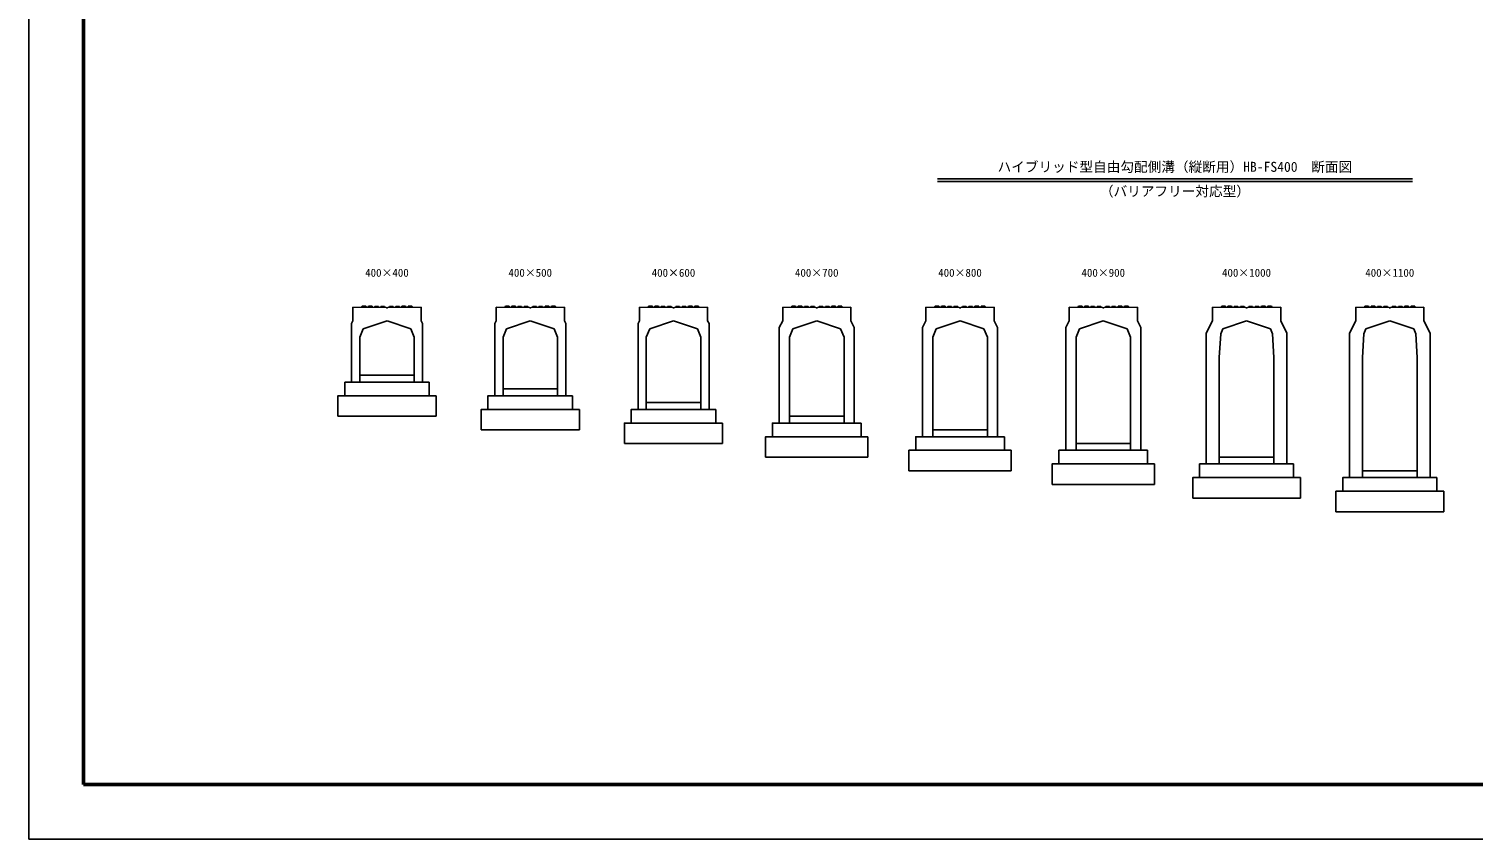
# Model space of a CAD drawing. Units: millimetres, scale not verified. Extents: x -16800 to 16800, y -5940 to 5940.
# Drawn here: x -16800 to -6215, y -5940 to 0 of the extents above; entities that cross this region are included whole.
import ezdxf
from ezdxf.enums import TextEntityAlignment as Align

# ---------------------------------------------------------------- set-up
doc = ezdxf.new("R2010")
doc.units = ezdxf.units.MM
doc.header["$LTSCALE"] = 20
for name, color, linetype, lineweight in [('0-1_Defpoints', 5, 'Continuous', 25), ('0-2_HATCH', 6, 'Continuous', 25), ('0-5_OUTLINE', 3, 'Continuous', 25), ('0-6_TXT', 7, 'Continuous', 25), ('0-7_WAKU', 3, 'Continuous', 25)]:
    doc.layers.add(name, color=color, linetype=linetype, lineweight=lineweight)
doc.styles.add('ＭＳ ゴシック', font='')
doc.styles.get('ＭＳ ゴシック').set_extended_font_data('MS Gothic')

msp = doc.modelspace()

# ---------------------------------------------------------------- linework, layer by layer
at = {"layer": '0-1_Defpoints'}
msp.add_lwpolyline([(-16800, -5940), (0, -5940), (0, 5940), (-16800, 5940)], close=True, dxfattribs=at)
at = {"layer": '0-2_HATCH'}
for p, q in [((-14359, -2039.8), (-14357.45, -2033.32)), ((-14330.45, -2033.59), (-14357.45, -2033.32)), ((-14329, -2040.1), (-14330.45, -2033.59)), ((-14313, -2040.26), (-14311.45, -2033.78)), ((-14284.45, -2034.05), (-14311.45, -2033.78)), ((-14283, -2040.56), (-14284.45, -2034.05)), ((-14267, -2040.72), (-14265.45, -2034.24)), ((-14238.45, -2034.51), (-14265.45, -2034.24)), ((-14237, -2041.02), (-14238.45, -2034.51)), ((-14221, -2041.18), (-14219.45, -2034.7)), ((-14192.45, -2034.97), (-14219.45, -2034.7)), ((-14191, -2041.48), (-14192.45, -2034.97)), ((-14159, -2041.48), (-14157.55, -2034.97)), ((-14157.55, -2034.97), (-14130.55, -2034.7)), ((-14129, -2041.18), (-14130.55, -2034.7)), ((-14113, -2041.02), (-14111.55, -2034.51)), ((-14111.55, -2034.51), (-14084.55, -2034.24)), ((-14083, -2040.72), (-14084.55, -2034.24)), ((-14067, -2040.56), (-14065.55, -2034.05)), ((-14065.55, -2034.05), (-14038.55, -2033.78)), ((-14037, -2040.26), (-14038.55, -2033.78)), ((-14021, -2040.1), (-14019.55, -2033.59)), ((-14019.55, -2033.59), (-13992.55, -2033.32)), ((-13991, -2039.8), (-13992.55, -2033.32)), ((-13309, -2039.8), (-13307.45, -2033.32)), ((-13280.45, -2033.59), (-13307.45, -2033.32)), ((-13279, -2040.1), (-13280.45, -2033.59)), ((-13263, -2040.26), (-13261.45, -2033.78)), ((-13234.45, -2034.05), (-13261.45, -2033.78)), ((-13233, -2040.56), (-13234.45, -2034.05)), ((-13217, -2040.72), (-13215.45, -2034.24)), ((-13188.45, -2034.51), (-13215.45, -2034.24)), ((-13187, -2041.02), (-13188.45, -2034.51)), ((-13171, -2041.18), (-13169.45, -2034.7)), ((-13142.45, -2034.97), (-13169.45, -2034.7)), ((-13141, -2041.48), (-13142.45, -2034.97)), ((-13109, -2041.48), (-13107.55, -2034.97)), ((-13107.55, -2034.97), (-13080.55, -2034.7)), ((-13079, -2041.18), (-13080.55, -2034.7)), ((-13063, -2041.02), (-13061.55, -2034.51)), ((-13061.55, -2034.51), (-13034.55, -2034.24)), ((-13033, -2040.72), (-13034.55, -2034.24)), ((-13017, -2040.56), (-13015.55, -2034.05)), ((-13015.55, -2034.05), (-12988.55, -2033.78)), ((-12987, -2040.26), (-12988.55, -2033.78)), ((-12971, -2040.1), (-12969.55, -2033.59)), ((-12969.55, -2033.59), (-12942.55, -2033.32)), ((-12941, -2039.8), (-12942.55, -2033.32)), ((-12259, -2039.8), (-12257.45, -2033.32)), ((-12230.45, -2033.59), (-12257.45, -2033.32)), ((-12229, -2040.1), (-12230.45, -2033.59)), ((-12213, -2040.26), (-12211.45, -2033.78)), ((-12184.45, -2034.05), (-12211.45, -2033.78)), ((-12183, -2040.56), (-12184.45, -2034.05)), ((-12167, -2040.72), (-12165.45, -2034.24)), ((-12138.45, -2034.51), (-12165.45, -2034.24)), ((-12137, -2041.02), (-12138.45, -2034.51)), ((-12121, -2041.18), (-12119.45, -2034.7)), ((-12092.45, -2034.97), (-12119.45, -2034.7)), ((-12091, -2041.48), (-12092.45, -2034.97)), ((-12059, -2041.48), (-12057.55, -2034.97)), ((-12057.55, -2034.97), (-12030.55, -2034.7)), ((-12029, -2041.18), (-12030.55, -2034.7)), ((-12013, -2041.02), (-12011.55, -2034.51)), ((-12011.55, -2034.51), (-11984.55, -2034.24)), ((-11983, -2040.72), (-11984.55, -2034.24)), ((-11967, -2040.56), (-11965.55, -2034.05)), ((-11965.55, -2034.05), (-11938.55, -2033.78)), ((-11937, -2040.26), (-11938.55, -2033.78)), ((-11921, -2040.1), (-11919.55, -2033.59)), ((-11919.55, -2033.59), (-11892.55, -2033.32)), ((-11891, -2039.8), (-11892.55, -2033.32)), ((-11209, -2039.8), (-11207.45, -2033.32)), ((-11180.45, -2033.59), (-11207.45, -2033.32)), ((-11179, -2040.1), (-11180.45, -2033.59)), ((-11163, -2040.26), (-11161.45, -2033.78)), ((-11134.45, -2034.05), (-11161.45, -2033.78)), ((-11133, -2040.56), (-11134.45, -2034.05)), ((-11117, -2040.72), (-11115.45, -2034.24)), ((-11088.45, -2034.51), (-11115.45, -2034.24)), ((-11087, -2041.02), (-11088.45, -2034.51)), ((-11071, -2041.18), (-11069.45, -2034.7)), ((-11042.45, -2034.97), (-11069.45, -2034.7)), ((-11041, -2041.48), (-11042.45, -2034.97)), ((-11009, -2041.48), (-11007.55, -2034.97)), ((-11007.55, -2034.97), (-10980.55, -2034.7)), ((-10979, -2041.18), (-10980.55, -2034.7)), ((-10963, -2041.02), (-10961.55, -2034.51)), ((-10961.55, -2034.51), (-10934.55, -2034.24)), ((-10933, -2040.72), (-10934.55, -2034.24)), ((-10917, -2040.56), (-10915.55, -2034.05)), ((-10915.55, -2034.05), (-10888.55, -2033.78)), ((-10887, -2040.26), (-10888.55, -2033.78)), ((-10871, -2040.1), (-10869.55, -2033.59)), ((-10869.55, -2033.59), (-10842.55, -2033.32)), ((-10841, -2039.8), (-10842.55, -2033.32)), ((-10159, -2039.8), (-10157.45, -2033.32)), ((-10130.45, -2033.59), (-10157.45, -2033.32)), ((-10129, -2040.1), (-10130.45, -2033.59)), ((-10113, -2040.26), (-10111.45, -2033.78)), ((-10084.45, -2034.05), (-10111.45, -2033.78)), ((-10083, -2040.56), (-10084.45, -2034.05)), ((-10067, -2040.72), (-10065.45, -2034.24)), ((-10038.45, -2034.51), (-10065.45, -2034.24)), ((-10037, -2041.02), (-10038.45, -2034.51)), ((-10021, -2041.18), (-10019.45, -2034.7)), ((-9992.45, -2034.97), (-10019.45, -2034.7)), ((-9991, -2041.48), (-9992.45, -2034.97)), ((-9959, -2041.48), (-9957.55, -2034.97)), ((-9957.55, -2034.97), (-9930.55, -2034.7)), ((-9929, -2041.18), (-9930.55, -2034.7)), ((-9913, -2041.02), (-9911.55, -2034.51)), ((-9911.55, -2034.51), (-9884.55, -2034.24)), ((-9883, -2040.72), (-9884.55, -2034.24)), ((-9867, -2040.56), (-9865.55, -2034.05)), ((-9865.55, -2034.05), (-9838.55, -2033.78)), ((-9837, -2040.26), (-9838.55, -2033.78)), ((-9821, -2040.1), (-9819.55, -2033.59)), ((-9819.55, -2033.59), (-9792.55, -2033.32)), ((-9791, -2039.8), (-9792.55, -2033.32)), ((-9109, -2039.8), (-9107.45, -2033.32)), ((-9080.45, -2033.59), (-9107.45, -2033.32)), ((-9079, -2040.1), (-9080.45, -2033.59)), ((-9063, -2040.26), (-9061.45, -2033.78)), ((-9034.45, -2034.05), (-9061.45, -2033.78)), ((-9033, -2040.56), (-9034.45, -2034.05)), ((-9017, -2040.72), (-9015.45, -2034.24)), ((-8988.45, -2034.51), (-9015.45, -2034.24)), ((-8987, -2041.02), (-8988.45, -2034.51)), ((-8971, -2041.18), (-8969.45, -2034.7)), ((-8942.45, -2034.97), (-8969.45, -2034.7)), ((-8941, -2041.48), (-8942.45, -2034.97)), ((-8909, -2041.48), (-8907.55, -2034.97)), ((-8907.55, -2034.97), (-8880.55, -2034.7)), ((-8879, -2041.18), (-8880.55, -2034.7)), ((-8863, -2041.02), (-8861.55, -2034.51)), ((-8861.55, -2034.51), (-8834.55, -2034.24)), ((-8833, -2040.72), (-8834.55, -2034.24)), ((-8817, -2040.56), (-8815.55, -2034.05)), ((-8815.55, -2034.05), (-8788.55, -2033.78)), ((-8787, -2040.26), (-8788.55, -2033.78)), ((-8771, -2040.1), (-8769.55, -2033.59)), ((-8769.55, -2033.59), (-8742.55, -2033.32)), ((-8741, -2039.8), (-8742.55, -2033.32)), ((-8059, -2039.8), (-8057.45, -2033.32)), ((-8030.45, -2033.59), (-8057.45, -2033.32)), ((-8029, -2040.1), (-8030.45, -2033.59)), ((-8013, -2040.26), (-8011.45, -2033.78)), ((-7984.45, -2034.05), (-8011.45, -2033.78)), ((-7983, -2040.56), (-7984.45, -2034.05)), ((-7967, -2040.72), (-7965.45, -2034.24)), ((-7938.45, -2034.51), (-7965.45, -2034.24)), ((-7937, -2041.02), (-7938.45, -2034.51)), ((-7921, -2041.18), (-7919.45, -2034.7)), ((-7892.45, -2034.97), (-7919.45, -2034.7)), ((-7891, -2041.48), (-7892.45, -2034.97)), ((-7859, -2041.48), (-7857.55, -2034.97)), ((-7857.55, -2034.97), (-7830.55, -2034.7)), ((-7829, -2041.18), (-7830.55, -2034.7)), ((-7813, -2041.02), (-7811.55, -2034.51)), ((-7811.55, -2034.51), (-7784.55, -2034.24)), ((-7783, -2040.72), (-7784.55, -2034.24)), ((-7767, -2040.56), (-7765.55, -2034.05)), ((-7765.55, -2034.05), (-7738.55, -2033.78)), ((-7737, -2040.26), (-7738.55, -2033.78)), ((-7721, -2040.1), (-7719.55, -2033.59)), ((-7719.55, -2033.59), (-7692.55, -2033.32)), ((-7691, -2039.8), (-7692.55, -2033.32)), ((-7009, -2039.8), (-7007.45, -2033.32)), ((-6980.45, -2033.59), (-7007.45, -2033.32)), ((-6979, -2040.1), (-6980.45, -2033.59)), ((-6963, -2040.26), (-6961.45, -2033.78)), ((-6934.45, -2034.05), (-6961.45, -2033.78)), ((-6933, -2040.56), (-6934.45, -2034.05)), ((-6917, -2040.72), (-6915.45, -2034.24)), ((-6888.45, -2034.51), (-6915.45, -2034.24)), ((-6887, -2041.02), (-6888.45, -2034.51)), ((-6871, -2041.18), (-6869.45, -2034.7)), ((-6842.45, -2034.97), (-6869.45, -2034.7)), ((-6841, -2041.48), (-6842.45, -2034.97)), ((-6809, -2041.48), (-6807.55, -2034.97)), ((-6807.55, -2034.97), (-6780.55, -2034.7)), ((-6779, -2041.18), (-6780.55, -2034.7)), ((-6763, -2041.02), (-6761.55, -2034.51)), ((-6761.55, -2034.51), (-6734.55, -2034.24)), ((-6733, -2040.72), (-6734.55, -2034.24)), ((-6717, -2040.56), (-6715.55, -2034.05)), ((-6715.55, -2034.05), (-6688.55, -2033.78)), ((-6687, -2040.26), (-6688.55, -2033.78)), ((-6671, -2040.1), (-6669.55, -2033.59)), ((-6669.55, -2033.59), (-6642.55, -2033.32)), ((-6641, -2039.8), (-6642.55, -2033.32))]:
    msp.add_line(p, q, dxfattribs=at)
at = {"layer": '0-5_OUTLINE'}
for p, q in [((-14425, -2039.14), (-14425, -2139.64)), ((-14425, -2039.14), (-14181, -2041.58)), ((-14179.5, -2044.84), (-14181, -2041.58)), ((-14179.5, -2044.84), (-14170.5, -2044.84)), ((-14170.5, -2044.84), (-14169, -2041.58)), ((-14169, -2041.58), (-13925, -2039.14)), ((-13925, -2039.14), (-13925, -2139.64)), ((-13375, -2039.14), (-13375, -2139.14)), ((-13375, -2039.14), (-13131, -2041.58)), ((-13129.5, -2044.84), (-13131, -2041.58)), ((-13129.5, -2044.84), (-13120.5, -2044.84)), ((-13120.5, -2044.84), (-13119, -2041.58)), ((-13119, -2041.58), (-12875, -2039.14)), ((-12875, -2039.14), (-12875, -2139.14)), ((-12325, -2039.14), (-12325, -2139.64)), ((-12325, -2039.14), (-12081, -2041.58)), ((-12079.5, -2044.84), (-12081, -2041.58)), ((-12079.5, -2044.84), (-12070.5, -2044.84)), ((-12070.5, -2044.84), (-12069, -2041.58)), ((-12069, -2041.58), (-11825, -2039.14)), ((-11825, -2039.14), (-11825, -2139.64)), ((-11275, -2039.14), (-11275, -2139.64)), ((-11275, -2039.14), (-11031, -2041.58)), ((-11029.5, -2044.84), (-11031, -2041.58)), ((-11019, -2041.58), (-10775, -2039.14)), ((-10775, -2039.14), (-10775, -2139.64)), ((-10225, -2039.14), (-10225, -2139.64)), ((-10225, -2039.14), (-9981, -2041.58)), ((-9979.5, -2044.84), (-9981, -2041.58)), ((-9979.5, -2044.84), (-9970.5, -2044.84)), ((-9970.5, -2044.84), (-9969, -2041.58)), ((-9969, -2041.58), (-9725, -2039.14)), ((-9725, -2039.14), (-9725, -2139.64)), ((-9175, -2039.14), (-9175, -2139.64)), ((-9175, -2039.14), (-8931, -2041.58)), ((-8929.5, -2044.84), (-8931, -2041.58)), ((-8929.5, -2044.84), (-8920.5, -2044.84)), ((-8920.5, -2044.84), (-8919, -2041.58)), ((-8919, -2041.58), (-8675, -2039.14)), ((-8675, -2039.14), (-8675, -2139.64)), ((-8125, -2039.14), (-8125, -2139.64)), ((-8125, -2039.14), (-7881, -2041.58)), ((-7879.5, -2044.84), (-7881, -2041.58)), ((-7879.5, -2044.84), (-7870.5, -2044.84)), ((-7870.5, -2044.84), (-7869, -2041.58)), ((-7869, -2041.58), (-7625, -2039.14)), ((-7625, -2039.14), (-7625, -2139.64)), ((-7075, -2039.14), (-7075, -2139.64)), ((-7075, -2039.14), (-6831, -2041.58)), ((-6829.5, -2044.84), (-6831, -2041.58)), ((-6829.5, -2044.84), (-6820.5, -2044.84)), ((-6820.5, -2044.84), (-6819, -2041.58)), ((-6819, -2041.58), (-6575, -2039.14)), ((-6575, -2039.14), (-6575, -2139.64)), ((-14435, -2159.64), (-14425, -2139.64)), ((-14435, -2159.64), (-14435, -2589.64)), ((-14349.8, -2199.64), (-14375, -2259.64)), ((-14349.8, -2199.64), (-14175, -2139.64)), ((-14175, -2139.64), (-14000.21, -2199.64)), ((-13975, -2259.64), (-14000.21, -2199.64)), ((-13915, -2159.64), (-13925, -2139.64)), ((-13915, -2159.64), (-13915, -2589.64)), ((-13385, -2159.14), (-13375, -2139.14)), ((-13385, -2159.14), (-13385, -2689.64)), ((-13299.8, -2199.64), (-13325, -2259.64)), ((-13299.8, -2199.64), (-13125, -2139.64)), ((-13125, -2139.64), (-12950.21, -2199.64)), ((-12925, -2259.64), (-12950.21, -2199.64)), ((-12875, -2139.14), (-12865, -2159.14)), ((-12865, -2159.14), (-12865, -2689.64)), ((-12335, -2159.64), (-12325, -2139.64)), ((-12335, -2159.64), (-12335, -2789.64)), ((-12249.8, -2199.64), (-12275, -2259.64)), ((-12249.8, -2199.64), (-12075, -2139.64)), ((-12075, -2139.64), (-11900.21, -2199.64)), ((-11875, -2259.64), (-11900.21, -2199.64)), ((-11825, -2139.64), (-11815, -2159.64)), ((-11815, -2159.64), (-11815, -2789.64)), ((-11300, -2189.64), (-11275, -2139.64)), ((-11300, -2189.64), (-11300, -2889.64)), ((-11199.8, -2199.64), (-11225, -2259.64)), ((-11199.8, -2199.64), (-11025, -2139.64)), ((-11025, -2139.64), (-10850.21, -2199.64)), ((-10825, -2259.64), (-10850.21, -2199.64)), ((-10775, -2139.64), (-10750, -2189.64)), ((-10750, -2189.64), (-10750, -2889.64)), ((-10250, -2189.64), (-10225, -2139.64)), ((-10250, -2189.64), (-10250, -2989.64)), ((-10149.8, -2199.64), (-10175, -2259.64)), ((-9775, -2259.64), (-9800.21, -2199.64)), ((-9725, -2139.64), (-9700, -2189.64)), ((-9700, -2189.64), (-9700, -2989.64)), ((-9200, -2189.64), (-9175, -2139.64)), ((-9200, -2189.64), (-9200, -3089.64)), ((-9099.8, -2199.64), (-9125, -2259.64)), ((-8725, -2259.64), (-8750.21, -2199.64)), ((-8675, -2139.64), (-8650, -2189.64)), ((-8650, -2189.64), (-8650, -3089.64)), ((-8170, -2229.64), (-8125, -2139.64)), ((-8049.8, -2199.64), (-8064.5, -2234.64)), ((-8049.8, -2199.64), (-7875, -2139.64)), ((-7875, -2139.64), (-7700.21, -2199.64)), ((-7685.51, -2234.64), (-7700.21, -2199.64)), ((-7625, -2139.64), (-7580, -2229.64)), ((-7120, -2229.64), (-7075, -2139.64)), ((-6999.8, -2199.64), (-7014.5, -2234.64)), ((-6999.8, -2199.64), (-6825, -2139.64)), ((-6825, -2139.64), (-6650.21, -2199.64)), ((-6635.5, -2234.64), (-6650.21, -2199.64)), ((-6575, -2139.64), (-6530, -2229.64)), ((-14375, -2259.64), (-14375, -2589.64)), ((-13975, -2259.64), (-13975, -2589.64)), ((-13325, -2259.64), (-13325, -2689.64)), ((-12925, -2259.64), (-12925, -2689.64)), ((-12275, -2259.64), (-12275, -2789.64)), ((-11875, -2259.64), (-11875, -2789.64)), ((-11225, -2259.64), (-11225, -2889.64)), ((-10825, -2259.64), (-10825, -2889.64)), ((-10175, -2259.64), (-10175, -2989.64)), ((-9775, -2259.64), (-9775, -2989.64)), ((-8725, -2259.64), (-8725, -3089.64)), ((-8170, -2229.64), (-8170, -3189.64)), ((-8075, -2409.64), (-8064.5, -2234.64)), ((-7685.51, -2234.64), (-7675, -2409.64)), ((-7580, -2229.64), (-7580, -3189.64)), ((-7120, -2229.64), (-7120, -3289.64)), ((-7025, -2409.64), (-7014.5, -2234.64)), ((-6635.5, -2234.64), (-6625, -2409.64)), ((-6530, -2229.64), (-6530, -3289.64)), ((-8075, -2409.64), (-8075, -3189.64)), ((-7675, -2409.64), (-7675, -3189.64)), ((-7025, -2409.64), (-7025, -3289.64)), ((-6625, -2409.64), (-6625, -3289.64)), ((-13975, -2539.64), (-14375, -2539.64)), ((-13865, -2589.64), (-14485, -2589.64)), ((-14485, -2589.64), (-14485, -2689.64)), ((-14435, -2589.64), (-14375, -2589.64)), ((-13915, -2589.64), (-13975, -2589.64)), ((-13865, -2589.64), (-13865, -2689.64)), ((-12925, -2639.64), (-13325, -2639.64)), ((-13815, -2689.64), (-13815, -2839.64)), ((-13325, -2689.64), (-13385, -2689.64)), ((-12865, -2689.64), (-12925, -2689.64)), ((-12815, -2689.64), (-12815, -2789.64)), ((-11875, -2739.64), (-12275, -2739.64)), ((-14535, -2839.64), (-13815, -2839.64)), ((-12765, -2789.64), (-12765, -2939.64)), ((-12335, -2789.64), (-12275, -2789.64)), ((-11815, -2789.64), (-11875, -2789.64)), ((-11765, -2789.64), (-11765, -2889.64)), ((-10825, -2839.64), (-11225, -2839.64)), ((-13485, -2939.64), (-12765, -2939.64)), ((-11715, -2889.64), (-11715, -3039.64)), ((-11225, -2889.64), (-11300, -2889.64)), ((-10750, -2889.64), (-10825, -2889.64)), ((-10700, -2889.64), (-10700, -2989.64)), ((-9775, -2939.64), (-10175, -2939.64)), ((-12435, -3039.64), (-11715, -3039.64)), ((-10650, -2989.64), (-10650, -3139.64)), ((-10175, -2989.64), (-10250, -2989.64)), ((-9700, -2989.64), (-9775, -2989.64)), ((-9650, -2989.64), (-9650, -3089.64)), ((-8725, -3039.64), (-9125, -3039.64)), ((-11400, -3139.64), (-10650, -3139.64)), ((-9600, -3089.64), (-9600, -3239.64)), ((-8650, -3089.64), (-8725, -3089.64)), ((-8600, -3089.64), (-8600, -3189.64)), ((-7675, -3139.64), (-8075, -3139.64)), ((-10350, -3239.64), (-9600, -3239.64)), ((-8550, -3189.64), (-8550, -3339.64)), ((-8170, -3189.64), (-8075, -3189.64)), ((-7580, -3189.64), (-7675, -3189.64)), ((-7530, -3189.64), (-7530, -3289.64)), ((-6625, -3239.64), (-7025, -3239.64)), ((-9300, -3339.64), (-8550, -3339.64)), ((-7480, -3289.64), (-7480, -3439.64)), ((-7120, -3289.64), (-7025, -3289.64)), ((-6530, -3289.64), (-6625, -3289.64)), ((-6480, -3289.64), (-6480, -3389.64)), ((-8270, -3439.64), (-7480, -3439.64)), ((-6430, -3389.64), (-6430, -3539.64)), ((-7220, -3539.64), (-6430, -3539.64))]:
    msp.add_line(p, q, dxfattribs=at)
for points in [[(-11029.5, -2044.84), (-11020.5, -2044.84), (-11019, -2041.58)], [(-10149.8, -2199.64), (-9975, -2139.64), (-9800.21, -2199.64)], [(-9099.8, -2199.64), (-8925, -2139.64), (-8750.21, -2199.64)], [(-9125, -2259.64), (-9125, -3089.64), (-9200, -3089.64)], [(-13815, -2689.64), (-14535, -2689.64), (-14535, -2839.64)], [(-12815, -2689.64), (-13435, -2689.64), (-13435, -2789.64)], [(-12765, -2789.64), (-13485, -2789.64), (-13485, -2939.64)], [(-11765, -2789.64), (-12385, -2789.64), (-12385, -2889.64)], [(-11715, -2889.64), (-12435, -2889.64), (-12435, -3039.64)], [(-10700, -2889.64), (-11350, -2889.64), (-11350, -2989.64)], [(-10650, -2989.64), (-11400, -2989.64), (-11400, -3139.64)], [(-9650, -2989.64), (-10300, -2989.64), (-10300, -3089.64)], [(-9600, -3089.64), (-10350, -3089.64), (-10350, -3239.64)], [(-8600, -3089.64), (-9250, -3089.64), (-9250, -3189.64)], [(-8550, -3189.64), (-9300, -3189.64), (-9300, -3339.64)], [(-7530, -3189.64), (-8220, -3189.64), (-8220, -3289.64)], [(-7480, -3289.64), (-8270, -3289.64), (-8270, -3439.64)], [(-6480, -3289.64), (-7170, -3289.64), (-7170, -3389.64)], [(-6430, -3389.64), (-7220, -3389.64), (-7220, -3539.64)]]:
    msp.add_lwpolyline(points, dxfattribs=at)
at = {"layer": '0-6_TXT'}
for p, q in [((-10140.75, -1100), (-6659.25, -1100)), ((-10140.75, -1119.2), (-6659.25, -1119.2))]:
    msp.add_line(p, q, dxfattribs=at)
at = {"layer": '0-7_WAKU', "lineweight": 50}
msp.add_lwpolyline([(-16400, -5540), (-400, -5540), (-400, 5540), (-16400, 5540)], close=True, dxfattribs=at)

# ---------------------------------------------------------------- texts
at = {"layer": '0-6_TXT', "style": 'ＭＳ ゴシック'}
for s, height, p in [('ハイブリッド型自由勾配側溝（縦断用）HB-FS400\u3000断面図', 73.31, (-9700, -1070)), ('（バリアフリー対応型）', 73.31, (-8950, -1249.2)), ('400×400', 58.65, (-14335, -1834.84)), ('400×500', 58.65, (-13285, -1834.84)), ('400×600', 58.65, (-12235, -1834.84)), ('400×700', 58.65, (-11185, -1834.84)), ('400×800', 58.65, (-10135, -1834.84)), ('400×900', 58.65, (-9085, -1834.84)), ('400×1000', 58.65, (-8055, -1834.84)), ('400×1100', 58.65, (-7005, -1834.84))]:
    msp.add_text(s, height=height, dxfattribs=at).set_placement(p, align=Align.BOTTOM_LEFT)

doc.saveas('drawing.dxf')
